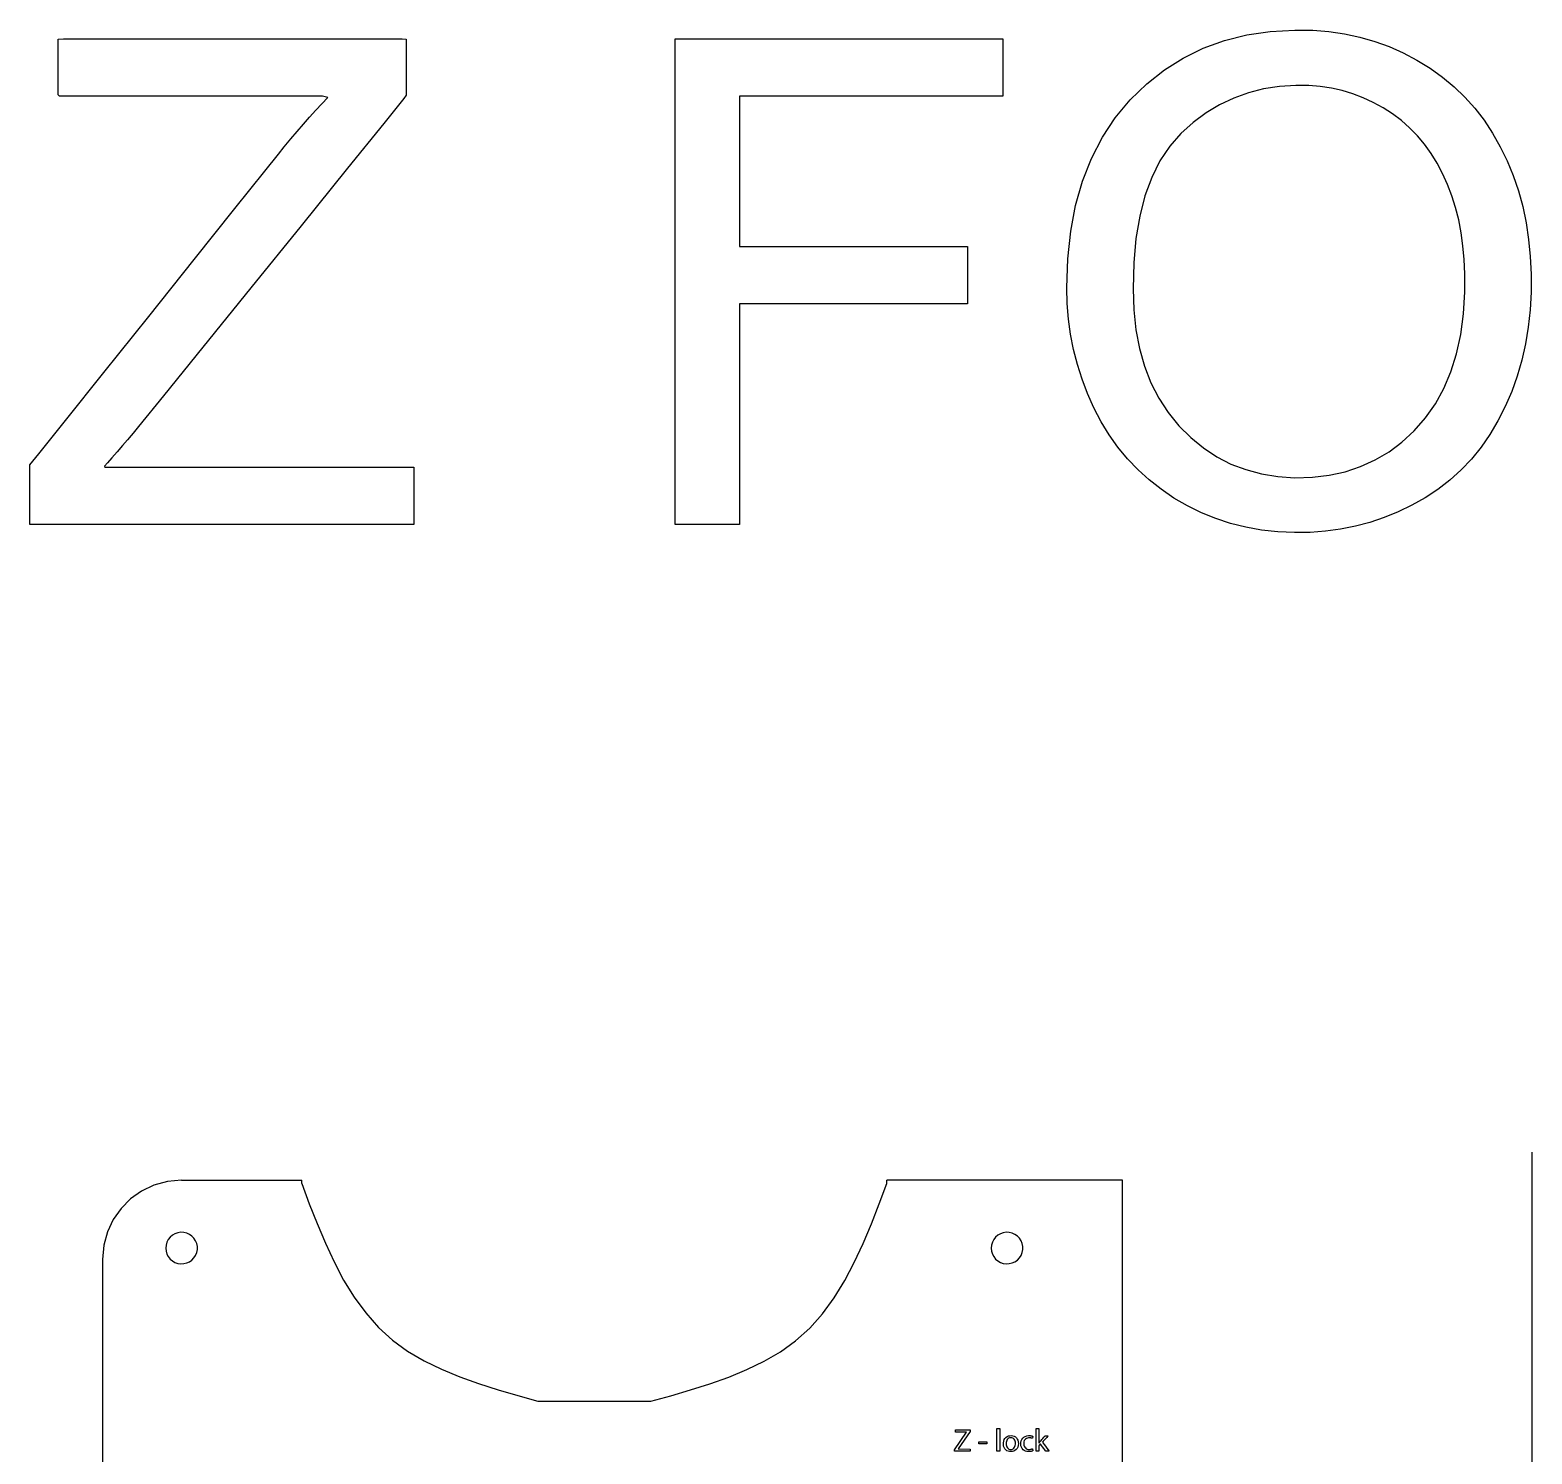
# Model space of a CAD drawing. Header units: metres. Extents: x 2882 to 3456, y 343 to 720.
# Drawn here: x 2882 to 3014.9, y 594.3 to 720.2 of the extents above; entities that cross this region are included whole.
import ezdxf

# ---------------------------------------------------------------- set-up
doc = ezdxf.new("R2010")
doc.units = ezdxf.units.M

msp = doc.modelspace()

# ---------------------------------------------------------------- linework, layer by layer
at = {"layer": 'COMPONENT1'}
msp.add_line((3014.85, 620.97), (3014.85, 537.97), dxfattribs=at)
at = {"layer": 'COMPONENT17'}
for p, q in [((2989.62, 719.75), (2991.69, 720.06)), ((2991.69, 720.06), (2993.87, 720.18)), ((2993.87, 720.18), (2995.47, 720.16)), ((2995.47, 720.16), (2996.89, 720.04)), ((2996.89, 720.04), (2998.28, 719.84)), ((2884.51, 719.38), (2884.97, 719.42)), ((2884.51, 719.01), (2884.51, 719.38)), ((2884.51, 718.34), (2884.51, 719.01)), ((2884.97, 719.42), (2887.59, 719.42)), ((2887.59, 719.42), (2891.93, 719.42)), ((2891.93, 719.42), (2897.29, 719.42)), ((2897.29, 719.42), (2902.97, 719.42)), ((2902.97, 719.42), (2908.27, 719.42)), ((2908.27, 719.42), (2912.49, 719.42)), ((2912.49, 719.42), (2914.94, 719.42)), ((2914.94, 719.42), (2915.28, 719.37)), ((2915.28, 719.37), (2915.28, 718.97)), ((2915.28, 718.97), (2915.28, 718.27)), ((2939.07, 676.47), (2939.07, 719.42)), ((2939.07, 719.42), (2968.05, 719.42)), ((2968.05, 719.42), (2968.05, 714.35)), ((2985.78, 718.57), (2987.65, 719.25)), ((2987.65, 719.25), (2989.62, 719.75)), ((2998.28, 719.84), (2999.63, 719.55)), ((2999.63, 719.55), (3000.94, 719.18)), ((3000.94, 719.18), (3002.22, 718.72)), ((3002.22, 718.72), (3003.47, 718.17)), ((2884.51, 717.47), (2884.51, 718.34)), ((2884.51, 716.54), (2884.51, 717.47)), ((2915.28, 718.27), (2915.28, 717.4)), ((2915.28, 717.4), (2915.28, 716.46)), ((2982.34, 716.65), (2984.01, 717.7)), ((2984.01, 717.7), (2985.78, 718.57)), ((3003.47, 718.17), (3004.68, 717.53)), ((3004.68, 717.53), (3005.84, 716.81)), ((2884.51, 715.65), (2884.51, 716.54)), ((2915.28, 716.46), (2915.28, 715.58)), ((2980.78, 715.42), (2982.34, 716.65)), ((3005.84, 716.81), (3006.93, 716.03)), ((3006.93, 716.03), (3007.96, 715.17)), ((2884.51, 714.91), (2884.51, 715.65)), ((2884.51, 714.45), (2884.51, 714.91)), ((2915.28, 715.58), (2915.28, 714.86)), ((2915.28, 714.86), (2915.28, 714.43)), ((2979.32, 714), (2980.78, 715.42)), ((2989.77, 714.64), (2988.48, 714.17)), ((2991.12, 714.98), (2989.77, 714.64)), ((2992.52, 715.2), (2991.12, 714.98)), ((2993.97, 715.29), (2992.52, 715.2)), ((2995.11, 715.27), (2993.97, 715.29)), ((2996.13, 715.19), (2995.11, 715.27)), ((2997.12, 715.04), (2996.13, 715.19)), ((2998.08, 714.83), (2997.12, 715.04)), ((2999.02, 714.55), (2998.08, 714.83)), ((3007.96, 715.17), (3008.92, 714.25)), ((2884.63, 714.35), (2884.51, 714.45)), ((2886.26, 714.35), (2884.63, 714.35)), ((2889.35, 714.35), (2886.26, 714.35)), ((2893.38, 714.35), (2889.35, 714.35)), ((2897.79, 714.35), (2893.38, 714.35)), ((2902.05, 714.35), (2897.79, 714.35)), ((2905.6, 714.35), (2902.05, 714.35)), ((2907.9, 714.35), (2905.6, 714.35)), ((2907.29, 713.09), (2907.82, 713.67)), ((2907.82, 713.67), (2908.35, 714.22)), ((2908.35, 714.22), (2907.9, 714.35)), ((2915.09, 714.13), (2913.32, 711.93)), ((2915.28, 714.43), (2915.09, 714.13)), ((2968.05, 714.35), (2944.76, 714.35)), ((2944.76, 714.35), (2944.76, 701.05)), ((2978, 712.42), (2979.32, 714)), ((2987.23, 713.57), (2986.03, 712.85)), ((2988.48, 714.17), (2987.23, 713.57)), ((2999.93, 714.2), (2999.02, 714.55)), ((3000.82, 713.79), (2999.93, 714.2)), ((3001.68, 713.31), (3000.82, 713.79)), ((3002.52, 712.77), (3001.68, 713.31)), ((3008.92, 714.25), (3009.8, 713.26)), ((2906.2, 711.86), (2906.75, 712.49)), ((2906.75, 712.49), (2907.29, 713.09)), ((2976.86, 710.7), (2978, 712.42)), ((2984.89, 712.01), (2983.8, 711.03)), ((2986.03, 712.85), (2984.89, 712.01)), ((3003.3, 712.18), (3002.52, 712.77)), ((3004.03, 711.53), (3003.3, 712.18)), ((3009.8, 713.26), (3010.62, 712.2)), ((3010.62, 712.2), (3011.37, 711.07)), ((2905.08, 710.55), (2905.64, 711.22)), ((2905.64, 711.22), (2906.2, 711.86)), ((2913.32, 711.93), (2910.1, 707.96)), ((2975.9, 708.83), (2976.86, 710.7)), ((2983.8, 711.03), (2982.81, 709.91)), ((3004.72, 710.83), (3004.03, 711.53)), ((3005.35, 710.08), (3004.72, 710.83)), ((3011.37, 711.07), (3012.05, 709.87)), ((2904, 709.22), (2904.51, 709.85)), ((2904.51, 709.85), (2905.08, 710.55)), ((2982.81, 709.91), (2981.95, 708.61)), ((3005.93, 709.27), (3005.35, 710.08)), ((3012.05, 709.87), (3012.66, 708.61)), ((2902.79, 707.7), (2904, 709.22)), ((2975.11, 706.83), (2975.9, 708.83)), ((2981.95, 708.61), (2981.22, 707.15)), ((3006.47, 708.41), (3005.93, 709.27)), ((3006.95, 707.5), (3006.47, 708.41)), ((3012.66, 708.61), (3013.19, 707.31)), ((2900.13, 704.39), (2902.79, 707.7)), ((2910.1, 707.96), (2906, 702.88)), ((2974.49, 704.68), (2975.11, 706.83)), ((2981.22, 707.15), (2980.62, 705.52)), ((3007.39, 706.53), (3006.95, 707.5)), ((3013.19, 707.31), (3013.65, 705.96)), ((2980.62, 705.52), (2980.16, 703.72)), ((3007.77, 705.52), (3007.39, 706.53)), ((3008.09, 704.48), (3007.77, 705.52)), ((3013.65, 705.96), (3014.03, 704.57)), ((2896.54, 699.9), (2900.13, 704.39)), ((2974.06, 702.39), (2974.49, 704.68)), ((3008.37, 703.39), (3008.09, 704.48)), ((3014.03, 704.57), (3014.33, 703.14)), ((2906, 702.88), (2901.55, 697.39)), ((2980.16, 703.72), (2979.83, 701.75)), ((3008.58, 702.26), (3008.37, 703.39)), ((3014.33, 703.14), (3014.55, 701.67)), ((2973.79, 699.96), (2974.06, 702.39)), ((2979.83, 701.75), (2979.63, 699.61)), ((3008.75, 701.09), (3008.58, 702.26)), ((3014.55, 701.67), (3014.7, 700.16)), ((2944.76, 701.05), (2964.92, 701.05)), ((2964.92, 701.05), (2964.92, 695.98)), ((3008.86, 699.88), (3008.75, 701.09)), ((3014.7, 700.16), (3014.78, 698.61)), ((2892.52, 694.86), (2896.54, 699.9)), ((2973.71, 697.39), (2973.79, 699.96)), ((2979.63, 699.61), (2979.57, 697.3)), ((3008.92, 698.63), (3008.86, 699.88)), ((2901.55, 697.39), (2897.31, 692.15)), ((2973.74, 696), (2973.71, 697.39)), ((3008.91, 697.02), (3008.92, 698.63)), ((3014.78, 698.61), (3014.77, 697.01)), ((2979.57, 697.3), (2979.63, 695.44)), ((3008.79, 695.08), (3008.91, 697.02)), ((3014.77, 697.01), (3014.69, 695.44)), ((2888.55, 689.9), (2892.52, 694.86)), ((2964.92, 695.98), (2944.76, 695.98)), ((2944.76, 695.98), (2944.76, 676.47)), ((2973.86, 694.63), (2973.74, 696)), ((2979.63, 695.44), (2979.82, 693.67)), ((3008.55, 693.26), (3008.79, 695.08)), ((3014.69, 695.44), (3014.52, 693.91)), ((2974.04, 693.28), (2973.86, 694.63)), ((2979.82, 693.67), (2980.14, 692.01)), ((3014.52, 693.91), (3014.28, 692.43)), ((2897.31, 692.15), (2893.82, 687.83)), ((2974.31, 691.94), (2974.04, 693.28)), ((3008.18, 691.56), (3008.55, 693.26)), ((3014.28, 692.43), (3013.95, 690.98)), ((2974.65, 690.62), (2974.31, 691.94)), ((2980.14, 692.01), (2980.58, 690.45)), ((3007.68, 689.96), (3008.18, 691.56)), ((3013.95, 690.98), (3013.55, 689.58)), ((2885.15, 685.65), (2888.55, 689.9)), ((2975.06, 689.32), (2974.65, 690.62)), ((2980.58, 690.45), (2981.15, 688.98)), ((3007.06, 688.49), (3007.68, 689.96)), ((3013.55, 689.58), (3013.06, 688.22)), ((2975.55, 688.04), (2975.06, 689.32)), ((2976.11, 686.78), (2975.55, 688.04)), ((2981.15, 688.98), (2981.85, 687.62)), ((3006.31, 687.13), (3007.06, 688.49)), ((3013.06, 688.22), (3012.49, 686.9)), ((2893.82, 687.83), (2891.63, 685.13)), ((2976.75, 685.55), (2976.11, 686.78)), ((2981.85, 687.62), (2982.68, 686.35)), ((3005.43, 685.88), (3006.31, 687.13)), ((3012.49, 686.9), (3011.84, 685.63)), ((2882.81, 682.72), (2885.15, 685.65)), ((2977.46, 684.39), (2976.75, 685.55)), ((2982.68, 686.35), (2983.63, 685.19)), ((3004.43, 684.75), (3005.43, 685.88)), ((3011.84, 685.63), (3011.13, 684.42)), ((2890.98, 684.34), (2890.64, 683.95)), ((2891.15, 684.54), (2890.98, 684.34)), ((2891.63, 685.13), (2891.15, 684.54)), ((2978.24, 683.3), (2977.46, 684.39)), ((2983.63, 685.19), (2984.68, 684.14)), ((2984.68, 684.14), (2985.8, 683.23)), ((3003.35, 683.75), (3004.43, 684.75)), ((3011.13, 684.42), (3010.35, 683.3)), ((2889.72, 682.88), (2889.26, 682.35)), ((2890.2, 683.44), (2889.72, 682.88)), ((2890.64, 683.95), (2890.2, 683.44)), ((2979.09, 682.27), (2978.24, 683.3)), ((2985.8, 683.23), (2986.98, 682.45)), ((3000.99, 682.17), (3002.21, 682.89)), ((3002.21, 682.89), (3003.35, 683.75)), ((3010.35, 683.3), (3009.5, 682.25)), ((2882.02, 681.74), (2882.81, 682.72)), ((2882.02, 681.48), (2882.02, 681.74)), ((2882.02, 680.87), (2882.02, 681.48)), ((2888.87, 681.9), (2888.62, 681.61)), ((2888.62, 681.61), (2888.63, 681.54)), ((2888.63, 681.54), (2890.32, 681.54)), ((2889.26, 682.35), (2888.87, 681.9)), ((2890.32, 681.54), (2893.75, 681.54)), ((2893.75, 681.54), (2898.29, 681.54)), ((2898.29, 681.54), (2903.33, 681.54)), ((2903.33, 681.54), (2908.24, 681.54)), ((2908.24, 681.54), (2912.39, 681.54)), ((2912.39, 681.54), (2915.17, 681.54)), ((2915.17, 681.54), (2915.98, 681.53)), ((2915.98, 681.53), (2915.98, 681.25)), ((2980.01, 681.3), (2979.09, 682.27)), ((2986.98, 682.45), (2988.23, 681.81)), ((2988.23, 681.81), (2989.55, 681.31)), ((2998.34, 681.13), (2999.7, 681.58)), ((2999.7, 681.58), (3000.99, 682.17)), ((3009.5, 682.25), (3008.58, 681.28)), ((2882.02, 680.03), (2882.02, 680.87)), ((2915.98, 681.25), (2915.98, 680.64)), ((2915.98, 680.64), (2915.98, 679.81)), ((2981, 680.4), (2980.01, 681.3)), ((2982.06, 679.57), (2981, 680.4)), ((2989.55, 681.31), (2990.92, 680.94)), ((2990.92, 680.94), (2992.37, 680.7)), ((2992.37, 680.7), (2993.87, 680.6)), ((2993.87, 680.6), (2995.43, 680.64)), ((2995.43, 680.64), (2996.92, 680.82)), ((2996.92, 680.82), (2998.34, 681.13)), ((3007.59, 680.38), (3006.54, 679.56)), ((3008.58, 681.28), (3007.59, 680.38)), ((2882.02, 679.07), (2882.02, 680.03)), ((2882.02, 678.11), (2882.02, 679.07)), ((2915.98, 679.81), (2915.98, 678.89)), ((2915.98, 678.89), (2915.98, 677.97)), ((2983.19, 678.8), (2982.06, 679.57)), ((2984.38, 678.1), (2983.19, 678.8)), ((3005.42, 678.82), (3004.24, 678.16)), ((3006.54, 679.56), (3005.42, 678.82)), ((2882.02, 677.28), (2882.02, 678.11)), ((2915.98, 677.97), (2915.98, 677.19)), ((2985.62, 677.5), (2984.38, 678.1)), ((2986.89, 676.98), (2985.62, 677.5)), ((3003.02, 677.57), (3001.79, 677.07)), ((3004.24, 678.16), (3003.02, 677.57)), ((2882.02, 676.69), (2882.02, 677.28)), ((2882.02, 676.47), (2882.02, 676.69)), ((2883.45, 676.47), (2882.02, 676.47)), ((2887.23, 676.47), (2883.45, 676.47)), ((2892.58, 676.47), (2887.23, 676.47)), ((2898.74, 676.47), (2892.58, 676.47)), ((2904.93, 676.47), (2898.74, 676.47)), ((2910.38, 676.47), (2904.93, 676.47)), ((2914.32, 676.47), (2910.38, 676.47)), ((2915.97, 676.47), (2914.32, 676.47)), ((2915.98, 676.65), (2915.97, 676.47)), ((2915.98, 677.19), (2915.98, 676.65)), ((2944.76, 676.47), (2939.07, 676.47)), ((2988.2, 676.55), (2986.89, 676.98)), ((2989.55, 676.22), (2988.2, 676.55)), ((2990.94, 675.97), (2989.55, 676.22)), ((2999.24, 676.3), (2997.93, 676.04)), ((3000.52, 676.64), (2999.24, 676.3)), ((3001.79, 677.07), (3000.52, 676.64)), ((2992.37, 675.81), (2990.94, 675.97)), ((2993.84, 675.74), (2992.37, 675.81)), ((2995.24, 675.76), (2993.84, 675.74)), ((2996.6, 675.86), (2995.24, 675.76)), ((2997.93, 676.04), (2996.6, 675.86))]:
    msp.add_line(p, q, dxfattribs=at)
at = {"layer": 'COMPONENT2'}
for p, q in [((2892.98, 618.04), (2891.89, 617.52)), ((2894.17, 618.37), (2892.98, 618.04)), ((2895.43, 618.48), (2894.17, 618.37)), ((2895.43, 618.48), (2906.05, 618.48)), ((2906.05, 618.18), (2906.05, 618.48)), ((2906.05, 618.18), (2906.72, 616.4)), ((2957.13, 616.39), (2957.81, 618.18)), ((2957.81, 618.18), (2957.81, 618.48)), ((2978.63, 618.48), (2957.81, 618.48)), ((2978.63, 591.48), (2978.63, 618.48)), ((2890.92, 616.83), (2890.07, 615.99)), ((2891.89, 617.52), (2890.92, 616.83)), ((2906.72, 616.4), (2907.42, 614.64)), ((2956.43, 614.62), (2957.13, 616.39)), ((2889.38, 615.01), (2888.86, 613.92)), ((2890.07, 615.99), (2889.38, 615.01)), ((2888.86, 613.92), (2888.54, 612.74)), ((2894.84, 613.75), (2894.61, 613.62)), ((2895.09, 613.84), (2894.84, 613.75)), ((2895.36, 613.88), (2895.09, 613.84)), ((2895.63, 613.86), (2895.36, 613.88)), ((2895.89, 613.8), (2895.63, 613.86)), ((2896.13, 613.69), (2895.89, 613.8)), ((2896.34, 613.54), (2896.13, 613.69)), ((2907.42, 614.64), (2908.15, 612.92)), ((2955.7, 612.88), (2956.43, 614.62)), ((2967.84, 613.75), (2967.61, 613.62)), ((2968.09, 613.84), (2967.84, 613.75)), ((2968.36, 613.88), (2968.09, 613.84)), ((2968.63, 613.86), (2968.36, 613.88)), ((2968.89, 613.8), (2968.63, 613.86)), ((2969.13, 613.69), (2968.89, 613.8)), ((2969.34, 613.54), (2969.13, 613.69)), ((2888.54, 612.74), (2888.43, 611.48)), ((2894.05, 612.75), (2894.03, 612.48)), ((2894.03, 612.48), (2894.05, 612.21)), ((2894.13, 613.01), (2894.05, 612.75)), ((2894.25, 613.24), (2894.13, 613.01)), ((2894.41, 613.45), (2894.25, 613.24)), ((2894.61, 613.62), (2894.41, 613.45)), ((2896.52, 613.35), (2896.34, 613.54)), ((2896.67, 613.13), (2896.52, 613.35)), ((2896.77, 612.88), (2896.67, 613.13)), ((2896.82, 612.62), (2896.77, 612.88)), ((2896.77, 612.08), (2896.82, 612.34)), ((2896.82, 612.34), (2896.82, 612.62)), ((2908.15, 612.92), (2908.92, 611.25)), ((2954.92, 611.2), (2955.7, 612.88)), ((2967.05, 612.75), (2967.03, 612.48)), ((2967.03, 612.48), (2967.05, 612.21)), ((2967.13, 613.01), (2967.05, 612.75)), ((2967.25, 613.24), (2967.13, 613.01)), ((2967.41, 613.45), (2967.25, 613.24)), ((2967.61, 613.62), (2967.41, 613.45)), ((2969.52, 613.35), (2969.34, 613.54)), ((2969.67, 613.13), (2969.52, 613.35)), ((2969.77, 612.88), (2969.67, 613.13)), ((2969.82, 612.62), (2969.77, 612.88)), ((2969.77, 612.08), (2969.82, 612.34)), ((2969.82, 612.34), (2969.82, 612.62)), ((2888.43, 611.48), (2888.43, 591.48)), ((2894.05, 612.21), (2894.13, 611.95)), ((2894.13, 611.95), (2894.25, 611.72)), ((2894.25, 611.72), (2894.41, 611.51)), ((2894.41, 611.51), (2894.61, 611.34)), ((2894.61, 611.34), (2894.84, 611.21)), ((2894.84, 611.21), (2895.09, 611.12)), ((2895.09, 611.12), (2895.36, 611.08)), ((2895.36, 611.08), (2895.63, 611.1)), ((2895.63, 611.1), (2895.89, 611.16)), ((2895.89, 611.16), (2896.13, 611.27)), ((2896.13, 611.27), (2896.34, 611.42)), ((2896.34, 611.42), (2896.52, 611.61)), ((2896.52, 611.61), (2896.67, 611.83)), ((2896.67, 611.83), (2896.77, 612.08)), ((2908.92, 611.25), (2909.76, 609.65)), ((2954.07, 609.6), (2954.92, 611.2)), ((2967.05, 612.21), (2967.13, 611.95)), ((2967.13, 611.95), (2967.25, 611.72)), ((2967.25, 611.72), (2967.41, 611.51)), ((2967.41, 611.51), (2967.61, 611.34)), ((2967.61, 611.34), (2967.84, 611.21)), ((2967.84, 611.21), (2968.09, 611.12)), ((2968.09, 611.12), (2968.36, 611.08)), ((2968.36, 611.08), (2968.63, 611.1)), ((2968.63, 611.1), (2968.89, 611.16)), ((2968.89, 611.16), (2969.13, 611.27)), ((2969.13, 611.27), (2969.34, 611.42)), ((2969.34, 611.42), (2969.52, 611.61)), ((2969.52, 611.61), (2969.67, 611.83)), ((2969.67, 611.83), (2969.77, 612.08)), ((2909.76, 609.65), (2910.69, 608.14)), ((2953.15, 608.08), (2954.07, 609.6)), ((2910.69, 608.14), (2911.71, 606.74)), ((2952.12, 606.67), (2953.15, 608.08)), ((2911.71, 606.74), (2912.84, 605.46)), ((2950.98, 605.39), (2952.12, 606.67)), ((2912.84, 605.46), (2914.08, 604.34)), ((2949.73, 604.27), (2950.98, 605.39)), ((2914.08, 604.34), (2915.42, 603.37)), ((2915.42, 603.37), (2916.87, 602.52)), ((2946.95, 602.47), (2948.4, 603.31)), ((2948.4, 603.31), (2949.73, 604.27)), ((2916.87, 602.52), (2918.4, 601.77)), ((2918.4, 601.77), (2920.02, 601.1)), ((2943.81, 601.07), (2945.42, 601.73)), ((2945.42, 601.73), (2946.95, 602.47)), ((2920.02, 601.1), (2921.69, 600.5)), ((2921.69, 600.5), (2923.41, 599.95)), ((2940.43, 599.93), (2942.14, 600.48)), ((2942.14, 600.48), (2943.81, 601.07)), ((2923.41, 599.95), (2925.16, 599.43)), ((2925.16, 599.43), (2926.93, 598.93)), ((2936.93, 598.93), (2938.69, 599.42)), ((2938.69, 599.42), (2940.43, 599.93)), ((2926.93, 598.93), (2936.93, 598.93))]:
    msp.add_line(p, q, dxfattribs=at)
at = {"layer": 'COMPONENT4'}
for p, q in [((2963.87, 596.2), (2963.87, 596.41)), ((2963.87, 596.41), (2965.16, 596.41)), ((2965.16, 596.41), (2965.16, 596.26)), ((2967.53, 596.51), (2967.78, 596.51)), ((2967.53, 594.51), (2967.53, 596.51)), ((2967.78, 596.51), (2967.78, 594.51)), ((2971.01, 596.45), (2971.01, 596.51)), ((2971.01, 596.51), (2971.07, 596.51)), ((2971.01, 596.22), (2971.01, 596.45)), ((2971.07, 596.51), (2971.12, 596.51)), ((2971.12, 596.51), (2971.17, 596.51)), ((2971.17, 596.51), (2971.21, 596.51)), ((2971.21, 596.51), (2971.24, 596.51)), ((2971.24, 596.51), (2971.25, 596.42)), ((2971.25, 596.42), (2971.25, 596.24)), ((2963.78, 594.65), (2964.84, 596.19)), ((2964.84, 596.19), (2963.87, 596.2)), ((2965.16, 596.26), (2964.11, 594.72)), ((2965.94, 595.18), (2965.94, 595.36)), ((2965.94, 595.36), (2966.64, 595.36)), ((2966.64, 595.18), (2965.94, 595.18)), ((2966.64, 595.36), (2966.64, 595.18)), ((2968.1, 595.26), (2968.13, 595.41)), ((2968.1, 595.1), (2968.1, 595.26)), ((2968.12, 594.96), (2968.1, 595.1)), ((2968.13, 595.41), (2968.17, 595.54)), ((2968.17, 595.54), (2968.24, 595.65)), ((2968.24, 595.65), (2968.33, 595.74)), ((2968.33, 595.74), (2968.43, 595.81)), ((2968.36, 595.28), (2968.35, 595.19)), ((2968.35, 595.19), (2968.36, 595.08)), ((2968.37, 595.37), (2968.36, 595.28)), ((2968.36, 595.08), (2968.38, 594.98)), ((2968.4, 595.46), (2968.37, 595.37)), ((2968.44, 595.54), (2968.4, 595.46)), ((2968.43, 595.81), (2968.55, 595.87)), ((2968.5, 595.61), (2968.44, 595.54)), ((2968.57, 595.66), (2968.5, 595.61)), ((2968.55, 595.87), (2968.67, 595.89)), ((2968.65, 595.7), (2968.57, 595.66)), ((2968.74, 595.71), (2968.65, 595.7)), ((2968.67, 595.89), (2968.81, 595.9)), ((2968.84, 595.71), (2968.74, 595.71)), ((2968.81, 595.9), (2968.94, 595.88)), ((2968.93, 595.68), (2968.84, 595.71)), ((2969, 595.63), (2968.93, 595.68)), ((2968.94, 595.88), (2969.06, 595.84)), ((2969.06, 595.57), (2969, 595.63)), ((2969.06, 595.84), (2969.17, 595.78)), ((2969.11, 595.49), (2969.06, 595.57)), ((2969.14, 595.41), (2969.11, 595.49)), ((2969.17, 595.32), (2969.14, 595.41)), ((2969.16, 595.03), (2969.18, 595.14)), ((2969.17, 595.78), (2969.26, 595.7)), ((2969.18, 595.24), (2969.17, 595.32)), ((2969.18, 595.14), (2969.18, 595.24)), ((2969.26, 595.7), (2969.33, 595.59)), ((2969.33, 595.59), (2969.39, 595.48)), ((2969.39, 595.48), (2969.42, 595.35)), ((2969.42, 595.35), (2969.43, 595.2)), ((2969.43, 595.2), (2969.42, 595.03)), ((2969.65, 595.29), (2969.69, 595.43)), ((2969.65, 595.14), (2969.65, 595.29)), ((2969.66, 595), (2969.65, 595.14)), ((2969.69, 595.43), (2969.74, 595.56)), ((2969.74, 595.56), (2969.82, 595.67)), ((2969.82, 595.67), (2969.92, 595.76)), ((2969.92, 595.36), (2969.9, 595.26)), ((2969.9, 595.26), (2969.9, 595.15)), ((2969.9, 595.15), (2969.91, 595.04)), ((2969.92, 595.76), (2970.04, 595.83)), ((2969.95, 595.45), (2969.92, 595.36)), ((2970, 595.53), (2969.95, 595.45)), ((2970.06, 595.59), (2970, 595.53)), ((2970.04, 595.83), (2970.18, 595.88)), ((2970.14, 595.65), (2970.06, 595.59)), ((2970.23, 595.68), (2970.14, 595.65)), ((2970.18, 595.88), (2970.33, 595.9)), ((2970.33, 595.7), (2970.23, 595.68)), ((2970.33, 595.9), (2970.42, 595.9)), ((2970.41, 595.7), (2970.33, 595.7)), ((2970.45, 595.7), (2970.41, 595.7)), ((2970.42, 595.9), (2970.47, 595.9)), ((2970.5, 595.69), (2970.45, 595.7)), ((2970.47, 595.9), (2970.52, 595.89)), ((2970.54, 595.69), (2970.5, 595.69)), ((2970.52, 595.89), (2970.57, 595.88)), ((2970.57, 595.68), (2970.54, 595.69)), ((2970.57, 595.88), (2970.61, 595.87)), ((2970.6, 595.67), (2970.57, 595.68)), ((2970.63, 595.66), (2970.6, 595.67)), ((2970.61, 595.87), (2970.65, 595.86)), ((2970.67, 595.66), (2970.63, 595.66)), ((2970.65, 595.86), (2970.68, 595.85)), ((2970.68, 595.68), (2970.67, 595.66)), ((2970.68, 595.85), (2970.71, 595.83)), ((2970.69, 595.71), (2970.68, 595.68)), ((2970.7, 595.75), (2970.69, 595.71)), ((2970.71, 595.78), (2970.7, 595.75)), ((2970.71, 595.83), (2970.71, 595.78)), ((2971.01, 595.86), (2971.01, 596.22)), ((2971.01, 595.45), (2971.01, 595.86)), ((2971.01, 595.04), (2971.01, 595.45)), ((2971.25, 596.24), (2971.25, 595.99)), ((2971.25, 595.99), (2971.25, 595.73)), ((2971.25, 595.73), (2971.25, 595.49)), ((2971.25, 595.49), (2971.25, 595.31)), ((2971.25, 595.31), (2971.25, 595.25)), ((2971.25, 595.25), (2971.27, 595.26)), ((2971.27, 595.26), (2971.29, 595.29)), ((2971.29, 595.29), (2971.31, 595.31)), ((2971.31, 595.08), (2971.29, 595.05)), ((2971.31, 595.31), (2971.32, 595.33)), ((2971.34, 595.11), (2971.31, 595.08)), ((2971.32, 595.33), (2971.34, 595.35)), ((2971.34, 595.35), (2971.36, 595.37)), ((2971.36, 595.14), (2971.34, 595.11)), ((2971.36, 595.37), (2971.37, 595.4)), ((2971.38, 595.16), (2971.36, 595.14)), ((2971.37, 595.4), (2971.44, 595.47)), ((2971.41, 595.12), (2971.38, 595.16)), ((2971.48, 595.02), (2971.41, 595.12)), ((2971.44, 595.47), (2971.51, 595.55)), ((2971.51, 595.55), (2971.59, 595.65)), ((2971.63, 595.39), (2971.57, 595.33)), ((2971.57, 595.33), (2971.61, 595.24)), ((2971.59, 595.65), (2971.67, 595.75)), ((2971.61, 595.24), (2971.7, 595.12)), ((2971.72, 595.49), (2971.63, 595.39)), ((2971.67, 595.75), (2971.74, 595.82)), ((2971.7, 595.12), (2971.82, 594.96)), ((2971.83, 595.61), (2971.72, 595.49)), ((2971.74, 595.82), (2971.78, 595.87)), ((2971.78, 595.87), (2971.82, 595.87)), ((2971.82, 595.87), (2971.87, 595.87)), ((2971.94, 595.72), (2971.83, 595.61)), ((2971.87, 595.87), (2971.93, 595.87)), ((2971.93, 595.87), (2971.99, 595.87)), ((2972.02, 595.81), (2971.94, 595.72)), ((2971.99, 595.87), (2972.04, 595.87)), ((2972.07, 595.87), (2972.02, 595.81)), ((2972.04, 595.87), (2972.07, 595.87)), ((2963.78, 594.51), (2963.78, 594.65)), ((2965.17, 594.51), (2963.78, 594.51)), ((2964.11, 594.72), (2965.17, 594.71)), ((2965.17, 594.71), (2965.17, 594.51)), ((2967.78, 594.51), (2967.53, 594.51)), ((2968.17, 594.83), (2968.12, 594.96)), ((2968.24, 594.72), (2968.17, 594.83)), ((2968.32, 594.63), (2968.24, 594.72)), ((2968.42, 594.56), (2968.32, 594.63)), ((2968.38, 594.98), (2968.41, 594.9)), ((2968.41, 594.9), (2968.46, 594.82)), ((2968.53, 594.51), (2968.42, 594.56)), ((2968.46, 594.82), (2968.52, 594.76)), ((2968.52, 594.76), (2968.58, 594.71)), ((2968.65, 594.48), (2968.53, 594.51)), ((2968.58, 594.71), (2968.66, 594.68)), ((2968.78, 594.48), (2968.65, 594.48)), ((2968.66, 594.68), (2968.74, 594.66)), ((2968.74, 594.66), (2968.83, 594.67)), ((2968.9, 594.49), (2968.78, 594.48)), ((2968.83, 594.67), (2968.9, 594.69)), ((2968.9, 594.69), (2968.98, 594.73)), ((2969.02, 594.53), (2968.9, 594.49)), ((2968.98, 594.73), (2969.04, 594.79)), ((2969.13, 594.58), (2969.02, 594.53)), ((2969.04, 594.79), (2969.09, 594.86)), ((2969.09, 594.86), (2969.13, 594.94)), ((2969.13, 594.94), (2969.16, 595.03)), ((2969.23, 594.66), (2969.13, 594.58)), ((2969.31, 594.76), (2969.23, 594.66)), ((2969.37, 594.88), (2969.31, 594.76)), ((2969.42, 595.03), (2969.37, 594.88)), ((2969.7, 594.87), (2969.66, 595)), ((2969.76, 594.75), (2969.7, 594.87)), ((2969.84, 594.65), (2969.76, 594.75)), ((2969.94, 594.58), (2969.84, 594.65)), ((2969.91, 595.04), (2969.94, 594.95)), ((2969.94, 594.95), (2969.99, 594.87)), ((2970.06, 594.52), (2969.94, 594.58)), ((2969.99, 594.87), (2970.05, 594.8)), ((2970.05, 594.8), (2970.12, 594.74)), ((2970.19, 594.49), (2970.06, 594.52)), ((2970.12, 594.74), (2970.2, 594.7)), ((2970.33, 594.48), (2970.19, 594.49)), ((2970.2, 594.7), (2970.29, 594.68)), ((2970.29, 594.68), (2970.38, 594.68)), ((2970.4, 594.48), (2970.33, 594.48)), ((2970.38, 594.68), (2970.43, 594.68)), ((2970.46, 594.48), (2970.4, 594.48)), ((2970.43, 594.68), (2970.48, 594.68)), ((2970.52, 594.49), (2970.46, 594.48)), ((2970.48, 594.68), (2970.52, 594.69)), ((2970.52, 594.69), (2970.56, 594.7)), ((2970.57, 594.5), (2970.52, 594.49)), ((2970.56, 594.7), (2970.59, 594.71)), ((2970.62, 594.52), (2970.57, 594.5)), ((2970.59, 594.71), (2970.62, 594.72)), ((2970.62, 594.72), (2970.65, 594.73)), ((2970.66, 594.53), (2970.62, 594.52)), ((2970.65, 594.73), (2970.68, 594.74)), ((2970.69, 594.54), (2970.66, 594.53)), ((2970.68, 594.74), (2970.68, 594.71)), ((2970.68, 594.71), (2970.69, 594.68)), ((2970.69, 594.68), (2970.7, 594.65)), ((2970.72, 594.56), (2970.69, 594.54)), ((2970.7, 594.65), (2970.7, 594.61)), ((2970.7, 594.61), (2970.71, 594.58)), ((2970.71, 594.58), (2970.72, 594.56)), ((2971.01, 594.72), (2971.01, 595.04)), ((2971.01, 594.51), (2971.01, 594.72)), ((2971.04, 594.51), (2971.01, 594.51)), ((2971.08, 594.51), (2971.04, 594.51)), ((2971.13, 594.51), (2971.08, 594.51)), ((2971.18, 594.51), (2971.13, 594.51)), ((2971.22, 594.51), (2971.18, 594.51)), ((2971.25, 594.51), (2971.22, 594.51)), ((2971.27, 595.03), (2971.25, 595.01)), ((2971.25, 595.01), (2971.25, 594.95)), ((2971.25, 594.95), (2971.25, 594.85)), ((2971.25, 594.85), (2971.25, 594.75)), ((2971.25, 594.75), (2971.25, 594.65)), ((2971.25, 594.65), (2971.25, 594.56)), ((2971.25, 594.56), (2971.25, 594.51)), ((2971.29, 595.05), (2971.27, 595.03)), ((2971.57, 594.89), (2971.48, 595.02)), ((2971.67, 594.76), (2971.57, 594.89)), ((2971.76, 594.63), (2971.67, 594.76)), ((2971.82, 594.54), (2971.76, 594.63)), ((2971.82, 594.96), (2971.94, 594.79)), ((2971.87, 594.51), (2971.82, 594.54)), ((2971.91, 594.51), (2971.87, 594.51)), ((2971.97, 594.51), (2971.91, 594.51)), ((2971.94, 594.79), (2972.05, 594.64)), ((2972.03, 594.51), (2971.97, 594.51)), ((2972.09, 594.51), (2972.03, 594.51)), ((2972.05, 594.64), (2972.13, 594.54)), ((2972.15, 594.51), (2972.09, 594.51)), ((2972.13, 594.54), (2972.15, 594.51))]:
    msp.add_line(p, q, dxfattribs=at)

doc.saveas('drawing.dxf')
